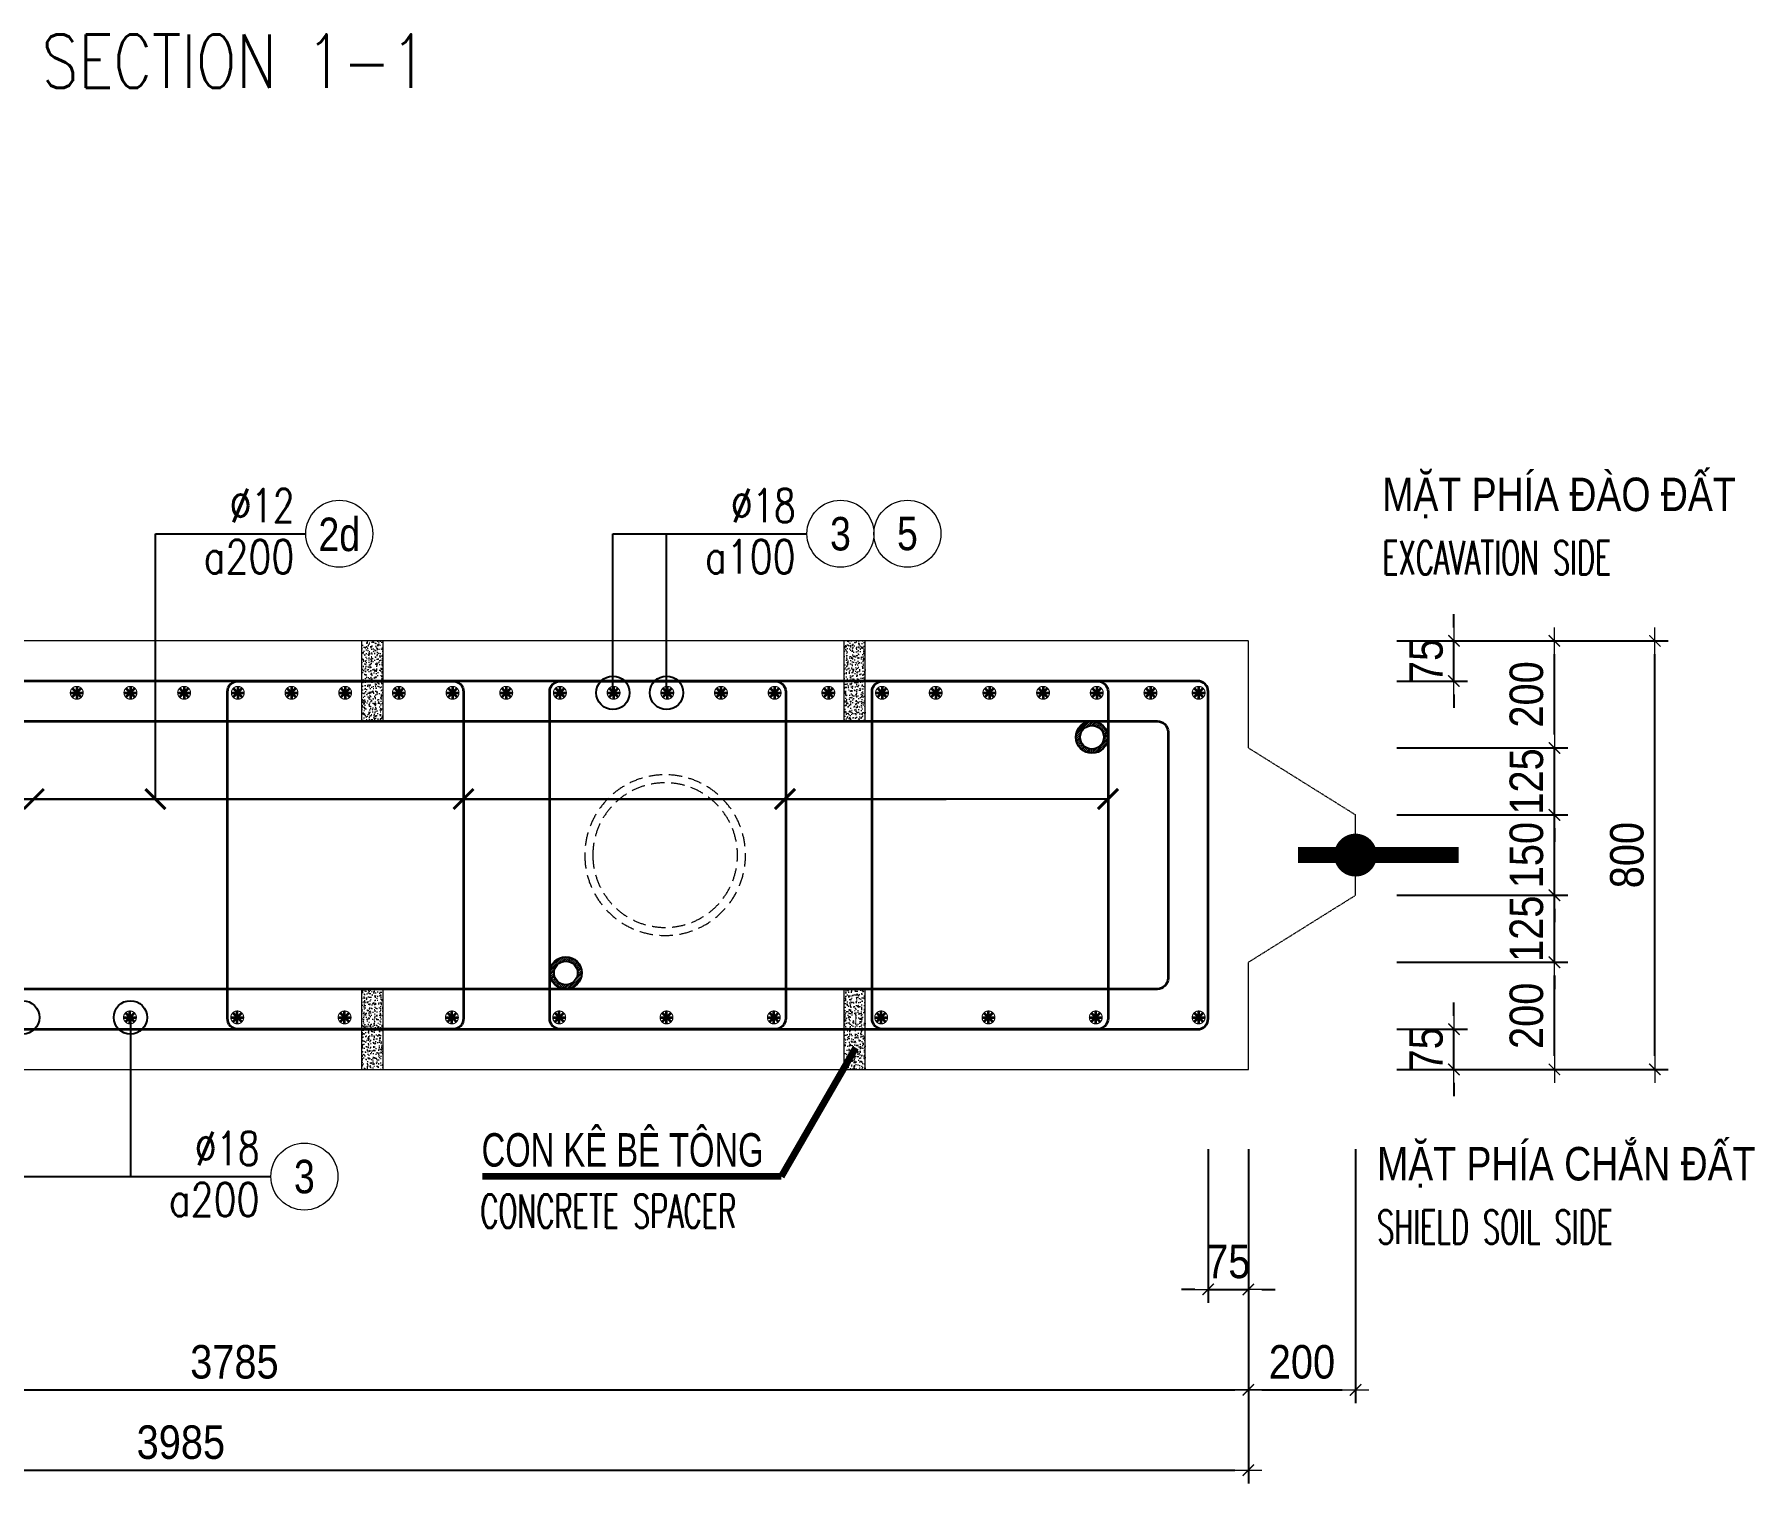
# Model space of a CAD drawing. Header units: millimetres. Extents: x -642477 to 1168880, y -27982 to 330379.
# Drawn here: x 774144 to 783776, y 84914 to 93030 of the extents above; entities that cross this region are included whole.
import ezdxf
from ezdxf.enums import TextEntityAlignment as Align

# ---------------------------------------------------------------- set-up
doc = ezdxf.new("R2010")
doc.units = ezdxf.units.MM
doc.linetypes.add('HIDDEN', pattern=[0.375, 0.25, -0.125])
doc.linetypes.add('HIDDEN2', pattern=[4.7625, 3.175, -1.5875])
doc.layers.get('0').update_dxf_attribs({"lineweight": 20})
doc.layers.get('Defpoints').update_dxf_attribs({"color": 151, "lineweight": 9})
for name, color, linetype, lineweight in [('NDC_S_BEAM', 3, 'HIDDEN2', 20), ('NDC_S_BREAK-LINE', 1, 'Continuous', 15), ('NDC_S_DIAPHGRAM WALL', 3, 'Continuous', 20), ('NDC_S_DIM', 1, 'Continuous', 15), ('NDC_S_ENG TITLE', 3, 'Continuous', 20), ('NDC_S_HATCH MATERIAL', 8, 'Continuous', 13), ('NDC_S_LEADER', 1, 'Continuous', 15), ('NDC_S_LEVEL TEXT', 7, 'Continuous', 20), ('NDC_S_REBAR', 4, 'Continuous', 35), ('NDC_S_VN TEXT', 7, 'Continuous', 20)]:
    doc.layers.add(name, color=color, linetype=linetype, lineweight=lineweight)
doc.layers.add('NDC_S_REBAR DES.', color=2, linetype='Continuous')
doc.styles.add('ARIAL', font='arial.ttf', dxfattribs={"width": 0.8})
doc.styles.add('NDC_ARIAL', font='arial.ttf', dxfattribs={"width": 0.85})
doc.styles.add('NDC_DIM', font='', dxfattribs={"width": 0.75})
doc.styles.add('NDC_EN TXT', font='romans.shx', dxfattribs={"width": 0.8})
doc.styles.get('NDC_DIM').set_extended_font_data('Dotum')
doc.dimstyles.new('A1-NDC-1-25 (x3)', dxfattribs={"dimscale": 75, "dimtxt": 2.5, "dimasz": 1, "dimexe": 1, "dimexo": 0, "dimgap": 0.8, "dimtad": 1, "dimdec": 0, "dimlfac": 0.333333, "dimdsep": 46, "dimtxsty": 'NDC_ARIAL', "dimblk": 'DIMMARK', "dimcen": 49999.938995, "dimdle": 1.5, "dimclrd": 1, "dimclre": 1, "dimclrt": 3, "dimadec": 0, "dimazin": 0, "dimtfac": 1, "dimtdec": 0, "dimtix": 1, "dimtmove": 2, "dimatfit": 3, "dimfxl": 1, "dimarcsym": 0})
doc.dimstyles.new('NDC_dim_25', dxfattribs={"dimscale": 25, "dimtxt": 2.2, "dimasz": 1.5, "dimexe": 1.5, "dimexo": 2.5, "dimgap": 1, "dimtad": 1, "dimdec": 0, "dimzin": 0, "dimdsep": 46, "dimtxsty": 'NDC_DIM', "dimblk": 'DIMMARK', "dimcen": 0.09, "dimdle": 1.2, "dimclrd": 1, "dimclre": 1, "dimclrt": 3, "dimadec": 0, "dimazin": 0, "dimtfac": 1, "dimtdec": 0, "dimtix": 1, "dimtofl": 0, "dimtmove": 0, "dimatfit": 3, "dimfxl": 6, "dimfxlon": 1, "dimtolj": 1, "dimtzin": 0, "dimarcsym": 0})

# ---------------------------------------------------------------- blocks, each defined once
blk = doc.blocks.new('DIMMARK')
at = {"layer": 'NDC_S_DIM', "color": 1}
blk.add_line((-1.5, 0), (1, 0), dxfattribs=at)
at = {"layer": 'NDC_S_DIM', "color": 2, "const_width": 0.1}
blk.add_lwpolyline([(-0.424, -0.424), (0.424, 0.424)], dxfattribs=at)
blk = doc.blocks.new('Ong sieu am')
at = {"layer": 'NDC_S_HATCH MATERIAL'}
h = blk.add_hatch(dxfattribs=at)
h.set_pattern_fill('ANSI31', color=256, scale=20)
h.set_pattern_definition([(45, (0, 0), (-1.76776695, 1.76776695), [])])
h.paths.add_polyline_path([(-7119.3, 51158.9, 1), (-7179.3, 51158.9, 1)])
h.paths.add_polyline_path([(-7171.3, 51158.9, -1), (-7127.3, 51158.9, -1)], flags=16)
at = {"layer": 'NDC_S_REBAR DES.'}
for radius in [30, 22]:
    blk.add_circle((-7149.3, 51158.9), radius, dxfattribs=at)
blk = doc.blocks.new('*D1273')
at = {"layer": 'Defpoints', "color": 0, "ltscale": 100, "transparency": 16777216}
for p in [(781773.5, 87833.8), (782655.2, 87833.8), (781773.5, 87233.8)]:
    blk.add_point(p, dxfattribs=at)
at = {"layer": 'NDC_S_DIM', "color": 1, "lineweight": -2, "ltscale": 100, "transparency": 16777216}
for p, q in [((781773.5, 87833.8), (782730.2, 87833.8)), ((782655.2, 87308.8), (782655.2, 87758.8)), ((781773.5, 87233.8), (782730.2, 87233.8))]:
    blk.add_line(p, q, dxfattribs=at)
at = {"layer": 'NDC_S_DIM', "color": 1, "lineweight": -2, "ltscale": 100, "transparency": 16777216, "xscale": 75, "yscale": 75, "zscale": 75}
for p, rotation in [((782655.2, 87833.8), 90), ((782655.2, 87233.8), 270)]:
    blk.add_blockref('DIMMARK', p, dxfattribs=dict(at, rotation=rotation))
at = {"layer": 'NDC_S_DIM', "color": 3, "ltscale": 100, "transparency": 16777216, "insert": (782499.4, 87533.8), "char_height": 187.5, "attachment_point": 5, "rotation": 90, "style": 'NDC_ARIAL'}
blk.add_mtext('200', dxfattribs=at)
blk = doc.blocks.new('*D1274')
at = {"layer": 'Defpoints', "color": 0, "ltscale": 100, "transparency": 16777216}
for p in [(781773.5, 88208.8), (782655.2, 88208.8), (781773.5, 87833.8)]:
    blk.add_point(p, dxfattribs=at)
at = {"layer": 'NDC_S_DIM', "color": 1, "lineweight": -2, "ltscale": 100, "transparency": 16777216}
for p, q in [((782655.2, 88283.8), (782655.2, 88358.8)), ((781773.5, 88208.8), (782730.2, 88208.8)), ((782655.2, 87833.8), (782655.2, 88208.8)), ((781773.5, 87833.8), (782730.2, 87833.8)), ((782655.2, 87758.8), (782655.2, 87683.8))]:
    blk.add_line(p, q, dxfattribs=at)
at = {"layer": 'NDC_S_DIM', "color": 1, "lineweight": -2, "ltscale": 100, "transparency": 16777216, "xscale": 75, "yscale": 75, "zscale": 75}
for p, rotation in [((782655.2, 88208.8), 270), ((782655.2, 87833.8), 90)]:
    blk.add_blockref('DIMMARK', p, dxfattribs=dict(at, rotation=rotation))
at = {"layer": 'NDC_S_DIM', "color": 3, "ltscale": 100, "transparency": 16777216, "insert": (782499.4, 88021.3), "char_height": 187.5, "attachment_point": 5, "rotation": 90, "style": 'NDC_ARIAL'}
blk.add_mtext('125', dxfattribs=at)
blk = doc.blocks.new('*D1275')
at = {"layer": 'Defpoints', "color": 0, "ltscale": 100, "transparency": 16777216}
for p in [(781773.5, 88658.8), (782655.2, 88658.8), (781773.5, 88208.8)]:
    blk.add_point(p, dxfattribs=at)
at = {"layer": 'NDC_S_DIM', "color": 1, "lineweight": -2, "ltscale": 100, "transparency": 16777216}
for p, q in [((782655.2, 88733.8), (782655.2, 88808.8)), ((781773.5, 88658.8), (782730.2, 88658.8)), ((782655.2, 88208.8), (782655.2, 88658.8)), ((781773.5, 88208.8), (782730.2, 88208.8)), ((782655.2, 88133.8), (782655.2, 88058.8))]:
    blk.add_line(p, q, dxfattribs=at)
at = {"layer": 'NDC_S_DIM', "color": 1, "lineweight": -2, "ltscale": 100, "transparency": 16777216, "xscale": 75, "yscale": 75, "zscale": 75}
for p, rotation in [((782655.2, 88658.8), 270), ((782655.2, 88208.8), 90)]:
    blk.add_blockref('DIMMARK', p, dxfattribs=dict(at, rotation=rotation))
at = {"layer": 'NDC_S_DIM', "color": 3, "ltscale": 100, "transparency": 16777216, "insert": (782499.4, 88433.8), "char_height": 187.5, "attachment_point": 5, "rotation": 90, "style": 'NDC_ARIAL'}
blk.add_mtext('150', dxfattribs=at)
blk = doc.blocks.new('*D1276')
at = {"layer": 'Defpoints', "color": 0, "ltscale": 100, "transparency": 16777216}
for p in [(781773.5, 89033.8), (782655.2, 89033.8), (781773.5, 88658.8)]:
    blk.add_point(p, dxfattribs=at)
at = {"layer": 'NDC_S_DIM', "color": 1, "lineweight": -2, "ltscale": 100, "transparency": 16777216}
for p, q in [((782655.2, 89108.8), (782655.2, 89183.8)), ((781773.5, 89033.8), (782730.2, 89033.8)), ((782655.2, 88658.8), (782655.2, 89033.8)), ((781773.5, 88658.8), (782730.2, 88658.8)), ((782655.2, 88583.8), (782655.2, 88508.8))]:
    blk.add_line(p, q, dxfattribs=at)
at = {"layer": 'NDC_S_DIM', "color": 1, "lineweight": -2, "ltscale": 100, "transparency": 16777216, "xscale": 75, "yscale": 75, "zscale": 75}
for p, rotation in [((782655.2, 89033.8), 270), ((782655.2, 88658.8), 90)]:
    blk.add_blockref('DIMMARK', p, dxfattribs=dict(at, rotation=rotation))
at = {"layer": 'NDC_S_DIM', "color": 3, "ltscale": 100, "transparency": 16777216, "insert": (782499.4, 88846.3), "char_height": 187.5, "attachment_point": 5, "rotation": 90, "style": 'NDC_ARIAL'}
blk.add_mtext('125', dxfattribs=at)
blk = doc.blocks.new('*D1277')
at = {"layer": 'Defpoints', "color": 0, "ltscale": 100, "transparency": 16777216}
for p in [(781773.5, 89633.8), (782655.2, 89633.8), (781773.5, 89033.8)]:
    blk.add_point(p, dxfattribs=at)
at = {"layer": 'NDC_S_DIM', "color": 1, "lineweight": -2, "ltscale": 100, "transparency": 16777216}
for p, q in [((781773.5, 89633.8), (782730.2, 89633.8)), ((782655.2, 89108.8), (782655.2, 89558.8)), ((781773.5, 89033.8), (782730.2, 89033.8))]:
    blk.add_line(p, q, dxfattribs=at)
at = {"layer": 'NDC_S_DIM', "color": 1, "lineweight": -2, "ltscale": 100, "transparency": 16777216, "xscale": 75, "yscale": 75, "zscale": 75}
for p, rotation in [((782655.2, 89633.8), 90), ((782655.2, 89033.8), 270)]:
    blk.add_blockref('DIMMARK', p, dxfattribs=dict(at, rotation=rotation))
at = {"layer": 'NDC_S_DIM', "color": 3, "ltscale": 100, "transparency": 16777216, "insert": (782499.4, 89333.8), "char_height": 187.5, "attachment_point": 5, "rotation": 90, "style": 'NDC_ARIAL'}
blk.add_mtext('200', dxfattribs=at)
blk = doc.blocks.new('*D1278')
at = {"layer": 'Defpoints', "color": 0, "ltscale": 100, "transparency": 16777216}
for p in [(781773.5, 89633.8), (783217.7, 89633.8), (781773.5, 87233.8)]:
    blk.add_point(p, dxfattribs=at)
at = {"layer": 'NDC_S_DIM', "color": 1, "lineweight": -2, "ltscale": 100, "transparency": 16777216}
for p, q in [((781773.5, 89633.8), (783292.7, 89633.8)), ((783217.7, 87308.8), (783217.7, 89558.8)), ((781773.5, 87233.8), (783292.7, 87233.8))]:
    blk.add_line(p, q, dxfattribs=at)
at = {"layer": 'NDC_S_DIM', "color": 1, "lineweight": -2, "ltscale": 100, "transparency": 16777216, "xscale": 75, "yscale": 75, "zscale": 75}
for p, rotation in [((783217.7, 89633.8), 90), ((783217.7, 87233.8), 270)]:
    blk.add_blockref('DIMMARK', p, dxfattribs=dict(at, rotation=rotation))
at = {"layer": 'NDC_S_DIM', "color": 3, "ltscale": 100, "transparency": 16777216, "insert": (783061.9, 88433.8), "char_height": 187.5, "attachment_point": 5, "rotation": 90, "style": 'NDC_ARIAL'}
blk.add_mtext('800', dxfattribs=at)
blk = doc.blocks.new('*D1279')
at = {"layer": 'Defpoints', "color": 0, "ltscale": 100, "transparency": 16777216}
for p in [(781773.5, 87458.8), (782092.7, 87458.8), (781773.5, 87233.8)]:
    blk.add_point(p, dxfattribs=at)
at = {"layer": 'NDC_S_DIM', "color": 1, "lineweight": -2, "ltscale": 100, "transparency": 16777216}
for p, q in [((782092.7, 87533.8), (782092.7, 87608.8)), ((781773.5, 87458.8), (782167.7, 87458.8)), ((782092.7, 87233.8), (782092.7, 87458.8)), ((781773.5, 87233.8), (782167.7, 87233.8)), ((782092.7, 87158.8), (782092.7, 87083.8))]:
    blk.add_line(p, q, dxfattribs=at)
at = {"layer": 'NDC_S_DIM', "color": 1, "lineweight": -2, "ltscale": 100, "transparency": 16777216, "xscale": 75, "yscale": 75, "zscale": 75}
for p, rotation in [((782092.7, 87458.8), 270), ((782092.7, 87233.8), 90)]:
    blk.add_blockref('DIMMARK', p, dxfattribs=dict(at, rotation=rotation))
at = {"layer": 'NDC_S_DIM', "color": 3, "ltscale": 100, "transparency": 16777216, "insert": (781937.3, 87346.3), "char_height": 187.5, "attachment_point": 5, "rotation": 90, "style": 'NDC_ARIAL'}
blk.add_mtext('75', dxfattribs=at)
blk = doc.blocks.new('*D1280')
at = {"layer": 'Defpoints', "color": 0, "ltscale": 100, "transparency": 16777216}
for p in [(781773.5, 89633.8), (782092.7, 89633.8), (781773.5, 89408.8)]:
    blk.add_point(p, dxfattribs=at)
at = {"layer": 'NDC_S_DIM', "color": 1, "lineweight": -2, "ltscale": 100, "transparency": 16777216}
for p, q in [((782092.7, 89708.8), (782092.7, 89783.8)), ((781773.5, 89633.8), (782167.7, 89633.8)), ((782092.7, 89408.8), (782092.7, 89633.8)), ((781773.5, 89408.8), (782167.7, 89408.8)), ((782092.7, 89333.8), (782092.7, 89258.8))]:
    blk.add_line(p, q, dxfattribs=at)
at = {"layer": 'NDC_S_DIM', "color": 1, "lineweight": -2, "ltscale": 100, "transparency": 16777216, "xscale": 75, "yscale": 75, "zscale": 75}
for p, rotation in [((782092.7, 89633.8), 270), ((782092.7, 89408.8), 90)]:
    blk.add_blockref('DIMMARK', p, dxfattribs=dict(at, rotation=rotation))
at = {"layer": 'NDC_S_DIM', "color": 3, "ltscale": 100, "transparency": 16777216, "insert": (781937.3, 89521.3), "char_height": 187.5, "attachment_point": 5, "rotation": 90, "style": 'NDC_ARIAL'}
blk.add_mtext('75', dxfattribs=at)
blk = doc.blocks.new('ong do BT')
at = {"layer": 'NDC_S_HATCH MATERIAL', "linetype": 'HIDDEN', "ltscale": 100}
for radius in [150, 135]:
    blk.add_circle((-6323.7, 51237.8), radius, dxfattribs=at)
blk = doc.blocks.new('*D1282')
at = {"layer": 'Defpoints', "color": 0, "ltscale": 100, "transparency": 16777216}
for p in [(780716.7, 86787.2), (780941.7, 86787.2), (780941.7, 86001.6)]:
    blk.add_point(p, dxfattribs=at)
at = {"layer": 'NDC_S_DIM', "color": 1, "lineweight": -2, "ltscale": 100, "transparency": 16777216}
for p, q in [((780716.7, 86787.2), (780716.7, 85926.6)), ((780941.7, 86787.2), (780941.7, 85926.6)), ((780641.7, 86001.6), (780566.7, 86001.6)), ((780716.7, 86001.6), (780941.7, 86001.6)), ((781016.7, 86001.6), (781091.7, 86001.6))]:
    blk.add_line(p, q, dxfattribs=at)
at = {"layer": 'NDC_S_DIM', "color": 1, "lineweight": -2, "ltscale": 100, "transparency": 16777216, "xscale": 75, "yscale": 75, "zscale": 75}
blk.add_blockref('DIMMARK', (780716.7, 86001.6), dxfattribs=at)
at = {"layer": 'NDC_S_DIM', "color": 1, "lineweight": -2, "ltscale": 100, "transparency": 16777216, "xscale": 75, "yscale": 75, "zscale": 75, "rotation": 180}
blk.add_blockref('DIMMARK', (780941.7, 86001.6), dxfattribs=at)
at = {"layer": 'NDC_S_DIM', "color": 3, "ltscale": 100, "transparency": 16777216, "insert": (780829.2, 86156.9), "char_height": 187.5, "attachment_point": 5, "style": 'NDC_ARIAL'}
blk.add_mtext('75', dxfattribs=at)
blk = doc.blocks.new('*D1284')
at = {"layer": 'Defpoints', "color": 0, "ltscale": 100, "transparency": 16777216}
for p in [(769586.6, 86787.2), (780941.7, 86787.2), (780941.7, 85439.1)]:
    blk.add_point(p, dxfattribs=at)
at = {"layer": 'NDC_S_DIM', "color": 1, "lineweight": -2, "ltscale": 100, "transparency": 16777216}
for p, q in [((769586.6, 86787.2), (769586.6, 85364.1)), ((780941.7, 86787.2), (780941.7, 85364.1)), ((769661.6, 85439.1), (780866.7, 85439.1))]:
    blk.add_line(p, q, dxfattribs=at)
at = {"layer": 'NDC_S_DIM', "color": 1, "lineweight": -2, "ltscale": 100, "transparency": 16777216, "xscale": 75, "yscale": 75, "zscale": 75, "rotation": 180}
blk.add_blockref('DIMMARK', (769586.6, 85439.1), dxfattribs=at)
at = {"layer": 'NDC_S_DIM', "color": 1, "lineweight": -2, "ltscale": 100, "transparency": 16777216, "xscale": 75, "yscale": 75, "zscale": 75}
blk.add_blockref('DIMMARK', (780941.7, 85439.1), dxfattribs=at)
at = {"layer": 'NDC_S_DIM', "color": 3, "ltscale": 100, "transparency": 16777216, "insert": (775264.2, 85594.9), "char_height": 187.5, "attachment_point": 5, "style": 'NDC_ARIAL'}
blk.add_mtext('3785', dxfattribs=at)
blk = doc.blocks.new('*D1285')
at = {"layer": 'Defpoints', "color": 0, "ltscale": 100, "transparency": 16777216}
for p in [(780941.7, 86787.2), (781541.7, 86787.2), (781541.7, 85439.1)]:
    blk.add_point(p, dxfattribs=at)
at = {"layer": 'NDC_S_DIM', "color": 1, "lineweight": -2, "ltscale": 100, "transparency": 16777216}
for p, q in [((780941.7, 86787.2), (780941.7, 85364.1)), ((781541.7, 86787.2), (781541.7, 85364.1)), ((781016.7, 85439.1), (781466.7, 85439.1))]:
    blk.add_line(p, q, dxfattribs=at)
at = {"layer": 'NDC_S_DIM', "color": 1, "lineweight": -2, "ltscale": 100, "transparency": 16777216, "xscale": 75, "yscale": 75, "zscale": 75, "rotation": 180}
blk.add_blockref('DIMMARK', (780941.7, 85439.1), dxfattribs=at)
at = {"layer": 'NDC_S_DIM', "color": 1, "lineweight": -2, "ltscale": 100, "transparency": 16777216, "xscale": 75, "yscale": 75, "zscale": 75}
blk.add_blockref('DIMMARK', (781541.7, 85439.1), dxfattribs=at)
at = {"layer": 'NDC_S_DIM', "color": 3, "ltscale": 100, "transparency": 16777216, "insert": (781241.7, 85594.8), "char_height": 187.5, "attachment_point": 5, "style": 'NDC_ARIAL'}
blk.add_mtext('200', dxfattribs=at)
blk = doc.blocks.new('*D1286')
at = {"layer": 'Defpoints', "color": 0, "ltscale": 100, "transparency": 16777216}
for p in [(768986.6, 86787.2), (780941.7, 86787.2), (780941.7, 84989.1)]:
    blk.add_point(p, dxfattribs=at)
at = {"layer": 'NDC_S_DIM', "color": 1, "lineweight": -2, "ltscale": 100, "transparency": 16777216}
for p, q in [((768986.6, 86787.2), (768986.6, 84914.1)), ((780941.7, 86787.2), (780941.7, 84914.1)), ((769061.6, 84989.1), (780866.7, 84989.1))]:
    blk.add_line(p, q, dxfattribs=at)
at = {"layer": 'NDC_S_DIM', "color": 1, "lineweight": -2, "ltscale": 100, "transparency": 16777216, "xscale": 75, "yscale": 75, "zscale": 75, "rotation": 180}
blk.add_blockref('DIMMARK', (768986.6, 84989.1), dxfattribs=at)
at = {"layer": 'NDC_S_DIM', "color": 1, "lineweight": -2, "ltscale": 100, "transparency": 16777216, "xscale": 75, "yscale": 75, "zscale": 75}
blk.add_blockref('DIMMARK', (780941.7, 84989.1), dxfattribs=at)
at = {"layer": 'NDC_S_DIM', "color": 3, "ltscale": 100, "transparency": 16777216, "insert": (774964.2, 85144.9), "char_height": 187.5, "attachment_point": 5, "style": 'NDC_ARIAL'}
blk.add_mtext('3985', dxfattribs=at)
blk = doc.blocks.new('con ke BT')
at = {"layer": 'NDC_S_HATCH MATERIAL'}
h = blk.add_hatch(dxfattribs=at)
h.set_pattern_fill('AR-CONC', color=256, scale=2)
h.set_pattern_definition([(50, (0, 0), (14.3452037, -1.2550427), [1.5, -16.5]), (355, (0, 0), (-2.7750267, 15.0438427), [1.2, -13.2]), (100.451444, (1.195, -0.105), (11.570177, 13.7888), [1.274804, -14.0228422]), (46.1842, (0, 4), (21.3448266, -3.3103856), [2.25, -24.75]), (96.635635, (1.779, 3.724), (18.693239, 19.482372), [1.912207, -21.034275]), (351.184164, (0, 4), (18.693239, 19.482372), [1.8, -19.8]), (21, (2, 3), (11.938141, -8.0523778), [1.5, -16.5]), (326, (2, 3), (4.8663066, 14.503001), [1.2, -13.2]), (71.451445, (2.995, 2.329), (16.8044475, 6.450623), [1.274804, -14.0228422]), (37.5, (0, 0), (0.2431971, 6.6578771), [0, -13.04, 0, -13.4, 0, -13.25]), (7.5, (0, 0), (5.2613907, 7.8882342), [0, -7.64, 0, -12.74, 0, -5.05]), (327.5, (-4.46, 0), (10.6764487, -0.45109743), [0, -5, 0, -15.6, 0, -20.7]), (317.5, (-6.46, 0), (11.6637234, 2.0020996), [0, -6.5, 0, -10.36, 0, -14.7])])
h.paths.add_polyline_path([(-7076.9, 51430.9), (-7116.9, 51430.9), (-7116.9, 51280.9), (-7076.9, 51280.9)])
at = {"layer": 'NDC_S_BREAK-LINE'}
blk.add_lwpolyline([(-7116.9, 51430.9), (-7116.9, 51280.9), (-7076.9, 51280.9), (-7076.9, 51430.9)], close=True, dxfattribs=at)
blk = doc.blocks.new('*U1263')
at = {"layer": 'NDC_S_LEADER', "xscale": 3, "yscale": 3, "zscale": 3}
blk.add_blockref('con ke BT', (21290.7, -154067.7), dxfattribs=at)
blk = doc.blocks.new('*U1264')
at = {"layer": 'NDC_S_DIM', "color": 0, "linetype": 'ByBlock', "lineweight": -2, "transparency": 16777216}
for p in [(0, 0), (2700, 0), (5400, 0), (8100, 0)]:
    blk.add_blockref('*U1263', p, dxfattribs=at)
blk = doc.blocks.new('*U1257')
at = {"layer": 'NDC_S_LEADER', "xscale": 3, "yscale": 3, "zscale": 3}
blk.add_blockref('con ke BT', (21290.7, -154067.7), dxfattribs=at)
blk = doc.blocks.new('*U1258')
at = {"layer": 'NDC_S_DIM', "color": 0, "linetype": 'ByBlock', "lineweight": -2, "transparency": 16777216}
for p in [(0, 0), (2700, 0), (5400, 0), (8100, 0)]:
    blk.add_blockref('*U1257', p, dxfattribs=at)
blk = doc.blocks.new('*U366')
blk.add_circle((2.5, 0), 2.5)
at = {"layer": 'NDC_S_VN TEXT', "color": 3, "style": 'NDC_EN TXT'}
for tag, width, p in [('DK2', 0.75, (-0.85, 0.85)), ('KC2', 0.8, (-0.85, -2.97))]:
    blk.add_attdef(tag, text='', height=2.5, dxfattribs=dict(at, width=width)).set_placement(p, align=Align.RIGHT)
at = {"layer": 'NDC_S_VN TEXT', "color": 7, "style": 'ARIAL', "width": 0.8}
blk.add_attdef('SH3', text='', height=2.5, dxfattribs=at).set_placement((2.5, 0), align=Align.MIDDLE)
blk = doc.blocks.new('kata_block_THEP')
at = {"layer": 'NDC_S_REBAR', "color": 0}
for p, q in [((-0.5, 0), (0.5, 0)), ((-0.35, 0.35), (0.35, -0.35)), ((0.35, 0.35), (-0.35, -0.35)), ((0, 0.5), (0, -0.5))]:
    blk.add_line(p, q, dxfattribs=at)
at = {"layer": 'NDC_S_REBAR', "color": 0, "const_width": 0.0833}
blk.add_lwpolyline([(-0.5, 0, 1), (0.5, 0, 1), (-0.5, 0, 1)], format="xyb", dxfattribs=at)
blk = doc.blocks.new('*U1259')
at = {"layer": 'NDC_S_REBAR', "ltscale": 80, "xscale": 72, "yscale": 72, "zscale": 72}
blk.add_blockref('kata_block_THEP', (0, 0), dxfattribs=at)
blk = doc.blocks.new('*U1260')
at = {"layer": 'NDC_S_LEVEL TEXT', "color": 0, "linetype": 'ByBlock', "lineweight": -2, "transparency": 16777216}
for p in [(5408.1, 0), (6009, 0), (6609.9, 0), (7210.8, 0), (7811.7, 0), (8412.6, 0), (9013.5, 0), (9614.4, 0), (10215.3, 0), (10816.2, 0)]:
    blk.add_blockref('*U1259', p, dxfattribs=at)
blk = doc.blocks.new('*U1261')
at = {"layer": 'NDC_S_REBAR', "ltscale": 80, "xscale": 72, "yscale": 72, "zscale": 72}
blk.add_blockref('kata_block_THEP', (0, 0), dxfattribs=at)
blk = doc.blocks.new('*U1262')
at = {"layer": 'NDC_S_LEVEL TEXT', "color": 0, "linetype": 'ByBlock', "lineweight": -2, "transparency": 16777216}
for p in [(5110.2, 0), (5410.8, 0), (5711.4, 0), (6012, 0), (6312.6, 0), (6613.2, 0), (6913.8, 0), (7214.4, 0), (7515, 0), (7815.6, 0), (8116.2, 0), (8416.8, 0), (8717.4, 0), (9018, 0), (9318.6, 0), (9619.2, 0), (9919.8, 0), (10220.4, 0), (10521, 0), (10821.6, 0), (11122.2, 0)]:
    blk.add_blockref('*U1261', p, dxfattribs=at)

msp = doc.modelspace()

# ---------------------------------------------------------------- linework, layer by layer
at = {"layer": 'NDC_S_BEAM'}
msp.add_lwpolyline([(780941.7, 87233.8), (780941.7, 87833.8), (781541.7, 88208.8), (781541.7, 88658.8), (780941.7, 89033.8), (780941.7, 89633.8), (768986.6, 89633.8), (768986.6, 89033.8), (769586.6, 88658.8), (769586.6, 88208.8), (768986.6, 87833.8), (768986.6, 87233.8)], close=True, dxfattribs=at)
at = {"layer": 'NDC_S_DIAPHGRAM WALL', "ltscale": 50, "const_width": 120}
msp.add_lwpolyline([(781481.7, 88433.8, 1), (781601.7, 88433.8, 1)], format="xyb", close=True, dxfattribs=at)
at = {"layer": 'NDC_S_DIAPHGRAM WALL', "ltscale": 50, "const_width": 90}
msp.add_lwpolyline([(781219.7, 88433.8), (782119.7, 88433.8)], dxfattribs=at)
at = {"layer": 'NDC_S_DIM'}
msp.add_circle((779032.6, 90233.8), 187.5, dxfattribs=at)
at = {"layer": 'NDC_S_REBAR'}
msp.add_lwpolyline([(770382.2, 88308.1), (769239.8, 87591.1, 0.258593), (769211.6, 87540.3), (769211.6, 87518.8, 0.414214), (769271.6, 87458.8), (780656.7, 87458.8, 0.414214), (780716.7, 87518.8), (780716.7, 89348.8, 0.414214), (780656.7, 89408.8), (769271.6, 89408.8, 0.414214), (769211.6, 89348.8), (769211.6, 89333, 0.223908), (769233.4, 89286.7), (770371, 88565.8)], format="xyb", dxfattribs=at)
for points in [[(775285.5, 89408.8), (776486.8, 89408.8, -0.414214), (776546.8, 89348.8), (776546.8, 87518.8, -0.414214), (776486.8, 87458.8), (775285.5, 87458.8, -0.414214), (775225.5, 87518.8), (775225.5, 89348.8, -0.414214)], [(777090, 89408.8), (778291.3, 89408.8, -0.414214), (778351.3, 89348.8), (778351.3, 87518.8, -0.414214), (778291.3, 87458.8), (777090, 87458.8, -0.414214), (777030, 87518.8), (777030, 89348.8, -0.414214)], [(778894.5, 89408.8), (780095.8, 89408.8, -0.414214), (780155.8, 89348.8), (780155.8, 87518.8, -0.414214), (780095.8, 87458.8), (778894.5, 87458.8, -0.414214), (778834.5, 87518.8), (778834.5, 89348.8, -0.414214)], [(770321.6, 89183.8), (780431.7, 89183.8, -0.414214), (780491.7, 89123.8), (780491.7, 87743.8, -0.414214), (780431.7, 87683.8), (770321.6, 87683.8, -0.414214), (770261.6, 87743.8), (770261.6, 89123.8, -0.414214)]]:
    msp.add_lwpolyline(points, format="xyb", close=True, dxfattribs=at)

# ---------------------------------------------------------------- block references
at = {"layer": 'NDC_S_DIM', "ltscale": 80, "xscale": 75, "yscale": 75, "zscale": 75}
for p, values in [((775663.8, 90233.8), {'SH3': '2d', 'DK2': '%%c12', 'KC2': 'a200'}), ((778470.1, 90233.8), {'SH3': '3', 'DK2': '%%C18', 'KC2': 'a100'}), ((775468.3, 86633.7), {'SH3': '3', 'DK2': '%%C18', 'KC2': 'a200'})]:
    msp.add_blockref('*U366', p, dxfattribs=at).add_auto_attribs(values)
at = {"layer": 'NDC_S_DIM'}
for name, p in [('*U1264', (770636.6, 89408.8)), ('*U1258', (770636.6, 87458.8))]:
    msp.add_blockref(name, p, dxfattribs=at)
at = {"layer": 'NDC_S_LEADER', "yscale": 3, "zscale": 3}
for name, p, xscale in [('Ong sieu am', (801513.7, -64382.8), 3), ('ong do BT', (758704.9, -65279.7), -3), ('Ong sieu am', (798567.9, -65702.8), 3)]:
    msp.add_blockref(name, p, dxfattribs=dict(at, xscale=xscale))
at = {"layer": 'NDC_S_LEVEL TEXT', "extrusion": (0, 0, -1), "xscale": -1, "zscale": -1}
msp.add_blockref('*U1262', (-769271.1, 89342.8), dxfattribs=at)
at = {"layer": 'NDC_S_LEVEL TEXT', "xscale": -1, "rotation": 180}
msp.add_blockref('*U1260', (769271.1, 87524.8), dxfattribs=at)
at = {"layer": 'NDC_S_REBAR', "ltscale": 80, "xscale": 72, "yscale": 72, "zscale": 72}
for p in [(780663.2, 89342.8), (780663.2, 87524.8)]:
    msp.add_blockref('kata_block_THEP', p, dxfattribs=at)

# ---------------------------------------------------------------- texts
at = {"layer": 'NDC_S_ENG TITLE', "style": 'NDC_EN TXT', "width": 0.8}
msp.add_text('SECTION 1-1', height=300, dxfattribs=at).set_placement((775265.2, 92880), align=Align.MIDDLE)
at = {"layer": 'NDC_S_ENG TITLE', "style": 'NDC_EN TXT', "width": 0.6}
for s, p in [('EXCAVATION SIDE', (781691.5, 90099.4)), ('CONCRETE SPACER', (776641.5, 86440.1)), ('SHIELD SOIL SIDE', (781662.3, 86350.9))]:
    msp.add_text(s, height=187.5, dxfattribs=at).set_placement(p, align=Align.MIDDLE_LEFT)
at = {"layer": 'NDC_S_LEVEL TEXT', "style": 'NDC_ARIAL'}
for s, width, p in [('MẶT PHÍA ĐÀO ĐẤT', 0.8, (781691.5, 90454.1)), ('CON KÊ BÊ TÔNG', 0.7, (776648.3, 86782.9)), ('MẶT PHÍA CHẮN ĐẤT', 0.8, (781662.3, 86705.6))]:
    msp.add_text(s, height=187.5, dxfattribs=dict(at, width=width)).set_placement(p, align=Align.MIDDLE_LEFT)
at = {"layer": 'NDC_S_VN TEXT', "color": 7, "style": 'ARIAL', "width": 0.8}
msp.add_text('5', height=187.5, dxfattribs=at).set_placement((779032.6, 90233.8), align=Align.MIDDLE)

# ---------------------------------------------------------------- dimensions: what is measured, and where the dimension line sits
at = {"layer": 'NDC_S_DIM', "ltscale": 100}
for base, p1, p2, picture, middle in [((782092.7, 89633.8), (781773.5, 89408.8), (781773.5, 89633.8), '*D1280', (781937.3, 89521.3)), ((782655.2, 89633.8), (781773.5, 89033.8), (781773.5, 89633.8), '*D1277', (782499.4, 89333.8)), ((783217.7, 89633.8), (781773.5, 87233.8), (781773.5, 89633.8), '*D1278', (783061.9, 88433.8)), ((782655.2, 89033.8), (781773.5, 88658.8), (781773.5, 89033.8), '*D1276', (782499.4, 88846.3)), ((782655.2, 88658.8), (781773.5, 88208.8), (781773.5, 88658.8), '*D1275', (782499.4, 88433.8)), ((782655.2, 88208.8), (781773.5, 87833.8), (781773.5, 88208.8), '*D1274', (782499.4, 88021.3)), ((782655.2, 87833.8), (781773.5, 87233.8), (781773.5, 87833.8), '*D1273', (782499.4, 87533.8)), ((782092.7, 87458.8), (781773.5, 87233.8), (781773.5, 87458.8), '*D1279', (781937.3, 87346.3))]:
    dim = msp.add_linear_dim(base=base, p1=p1, p2=p2, angle=90, dimstyle='A1-NDC-1-25 (x3)', dxfattribs=at)
    dim.commit()
    dim.dimension.update_dxf_attribs({"geometry": picture, "text_midpoint": middle})
for base, p1, p2, picture, middle in [((780941.7, 84989.1), (768986.6, 86787.2), (780941.7, 86787.2), '*D1286', (774964.2, 85144.9)), ((780941.7, 85439.1), (769586.6, 86787.2), (780941.7, 86787.2), '*D1284', (775264.2, 85594.9)), ((780941.7, 86001.6), (780716.7, 86787.2), (780941.7, 86787.2), '*D1282', (780829.2, 86156.9)), ((781541.7, 85439.1), (780941.7, 86787.2), (781541.7, 86787.2), '*D1285', (781241.7, 85594.8))]:
    dim = msp.add_linear_dim(base=base, p1=p1, p2=p2, dimstyle='A1-NDC-1-25 (x3)', dxfattribs=at)
    dim.commit()
    dim.dimension.update_dxf_attribs({"geometry": picture, "text_midpoint": middle})

# ---------------------------------------------------------------- leaders
at = {"layer": 'NDC_S_LEADER'}
for points, override in [([(774822.1, 88748), (774822.1, 90233.8), (775663.8, 90233.8)], {"dimasz": 4.5, "dimldrblk": 'ArchTick'}), ([(777383.4, 89342.8), (777383.4, 90233.8), (778470.1, 90233.8)], {"dimasz": 7.5, "dimldrblk": 'DotBlank'}), ([(777683.7, 89342.8), (777683.7, 90233.8), (778470.1, 90233.8)], {"dimasz": 7.5, "dimldrblk": 'DotBlank'}), ([(771734.8, 88748), (779249.9, 88748)], {"dimasz": 4.5, "dimldrblk": 'ArchTick'}), ([(780155.8, 88748), (771970.7, 88748)], {"dimasz": 4.5, "dimldrblk": 'ArchTick'}), ([(774140.8, 88748), (779249.9, 88748)], {"dimasz": 4.5, "dimldrblk": 'ArchTick'}), ([(776546.8, 88748), (779249.9, 88748)], {"dimasz": 4.5, "dimldrblk": 'ArchTick'}), ([(778346.9, 88748), (779249.9, 88748)], {"dimasz": 4.5, "dimldrblk": 'ArchTick'}), ([(774078.3, 87524.8), (774078.3, 86633.7), (775468.3, 86633.7)], {"dimasz": 7.5, "dimldrblk": 'DotBlank'}), ([(774681.9, 87524.8), (774681.9, 86633.7), (775468.3, 86633.7)], {"dimasz": 7.5, "dimldrblk": 'DotBlank'}), ([(778741.8, 87354.6), (778325.8, 86633.7), (776653.8, 86633.7)], {"dimasz": 4.5, "dimlwd": 65533})]:
    msp.add_leader(points, dimstyle='NDC_dim_25', override=override, dxfattribs=at)

doc.saveas('drawing.dxf')
